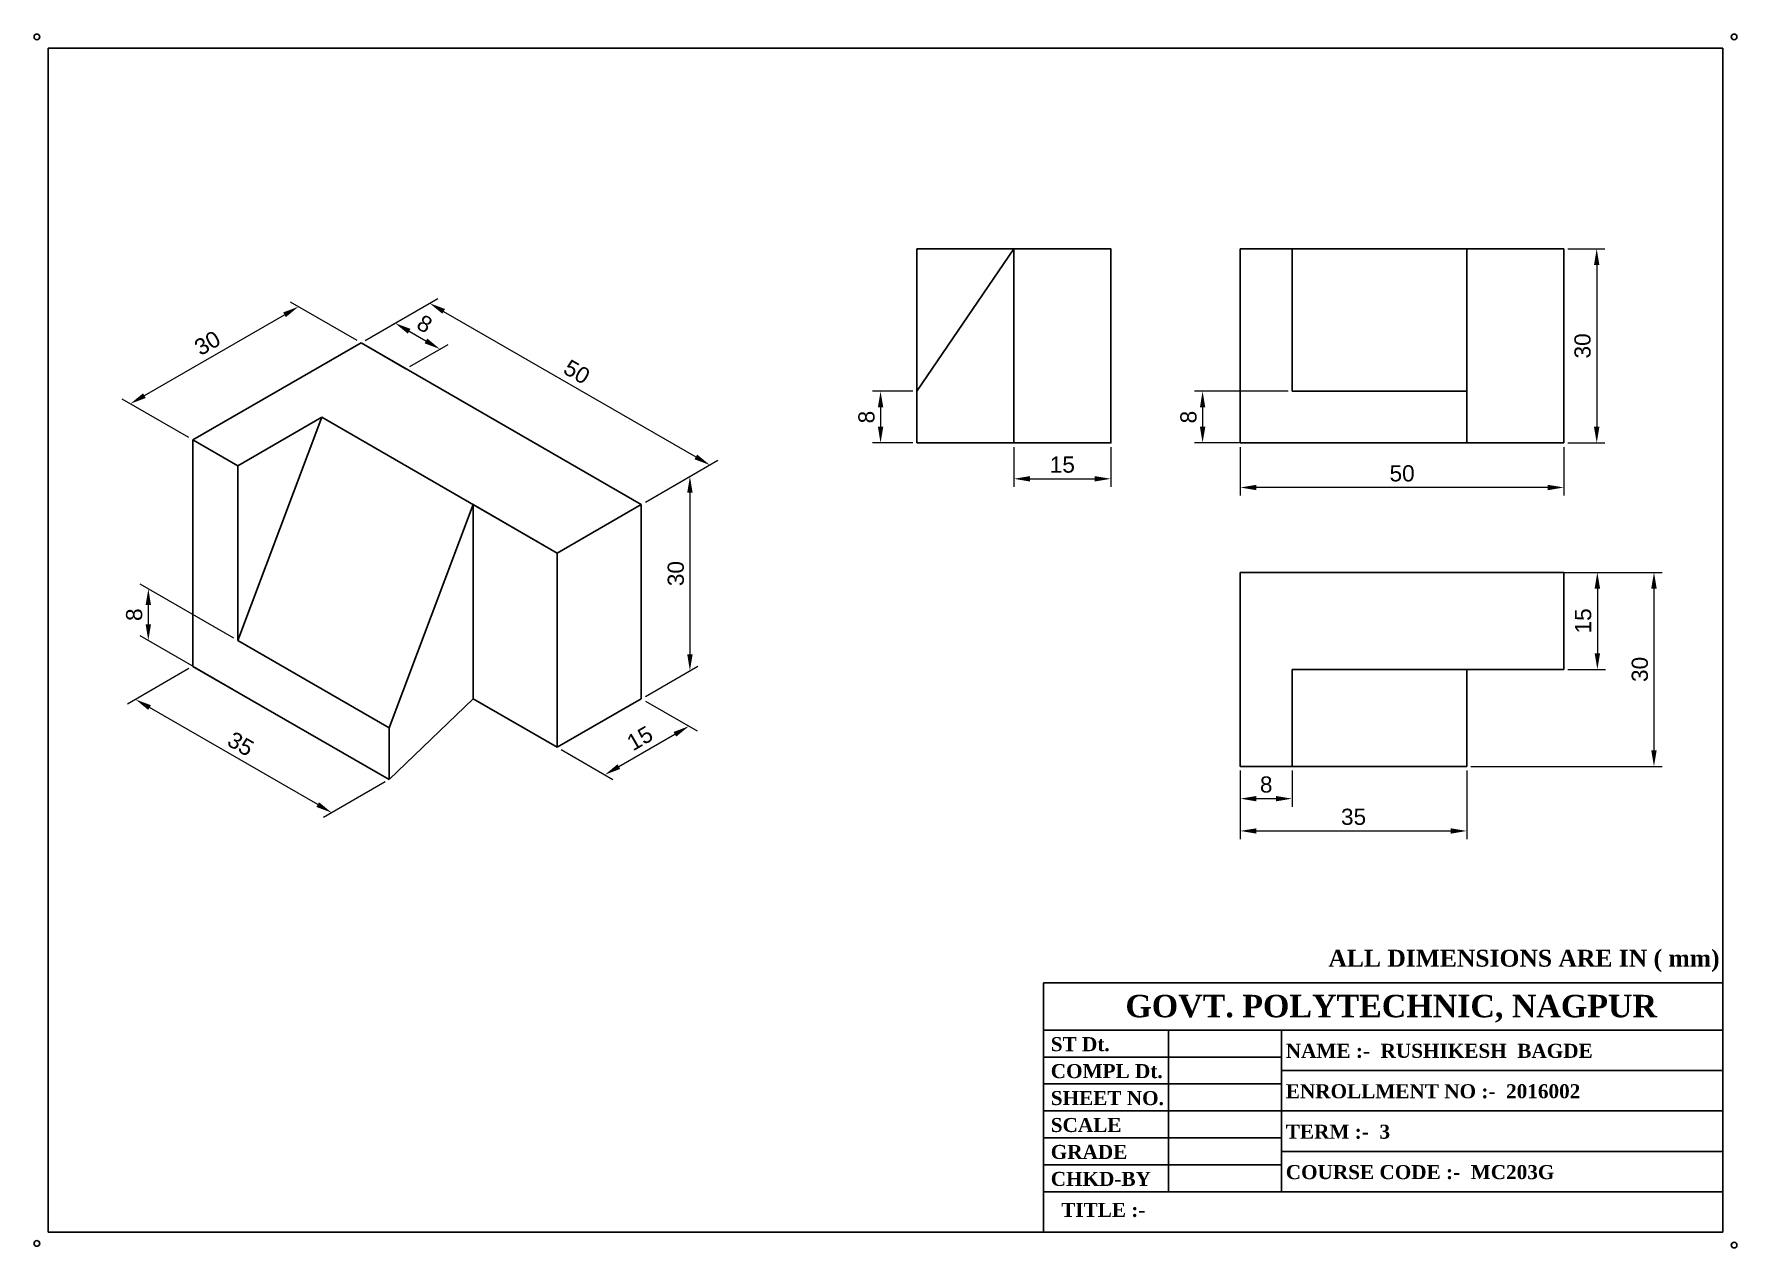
# Model space of a CAD drawing. Header units: millimetres. Extents: x 285 to 548, y -38 to 149.
import ezdxf

# ---------------------------------------------------------------- set-up
doc = ezdxf.new("R2010")
doc.units = ezdxf.units.MM
doc.styles.get("Standard").update_dxf_attribs({"font": 'arial.ttf'})
doc.dimstyles.new('ISO-25', dxfattribs={"dimtxt": 2.5, "dimasz": 2.5, "dimexe": 1.25, "dimexo": 0.625, "dimgap": 0.9, "dimtad": 1, "dimtxsty": 'Standard', "dimcen": 2.5, "dimadec": 0, "dimazin": 0, "dimtfac": 1, "dimtmove": 0, "dimatfit": 3, "dimfxl": 1, "dimlwd": 18, "dimlwe": 18, "dimarcsym": 0})

# ---------------------------------------------------------------- blocks, each defined once
blk = doc.blocks.new('*D2')
at = {"color": 0, "lineweight": 18, "transparency": 16777216}
for p, q in [((421.09, 94.16), (414.87, 94.16)), ((416.12, 91.66), (416.12, 88.66)), ((421.09, 86.16), (414.87, 86.16))]:
    blk.add_line(p, q, dxfattribs=at)
at = {"color": 0, "transparency": 16777216}
for points in [[(415.71, 91.66), (416.54, 91.66), (416.12, 94.16)], [(415.71, 88.66), (416.54, 88.66), (416.12, 86.16)]]:
    blk.add_solid(points, dxfattribs=at)
at = {"layer": 'Defpoints', "color": 0, "transparency": 16777216}
for p in [(421.71, 94.16), (416.12, 86.16), (421.71, 86.16)]:
    blk.add_point(p, dxfattribs=at)
at = {"color": 0, "transparency": 16777216, "insert": (413.95, 90.16), "char_height": 2.5, "attachment_point": 5, "rotation": 90}
blk.add_mtext('8', dxfattribs=at)
blk = doc.blocks.new('*D3')
at = {"color": 0, "lineweight": 18, "transparency": 16777216}
for p, q in [((436.71, 85.53), (436.71, 79.37)), ((451.71, 85.53), (451.71, 79.37)), ((439.21, 80.62), (449.21, 80.62))]:
    blk.add_line(p, q, dxfattribs=at)
at = {"color": 0, "transparency": 16777216}
for points in [[(439.21, 81.04), (439.21, 80.2), (436.71, 80.62)], [(449.21, 81.04), (449.21, 80.2), (451.71, 80.62)]]:
    blk.add_solid(points, dxfattribs=at)
at = {"layer": 'Defpoints', "color": 0, "transparency": 16777216}
for p in [(436.71, 86.16), (451.71, 86.16), (451.71, 80.62)]:
    blk.add_point(p, dxfattribs=at)
at = {"color": 0, "transparency": 16777216, "insert": (444.21, 82.8), "char_height": 2.5, "attachment_point": 5}
blk.add_mtext('15', dxfattribs=at)
blk = doc.blocks.new('*D5')
at = {"color": 0, "lineweight": 18, "transparency": 16777216}
for p, q in [((471.71, 85.53), (471.71, 78.03)), ((521.71, 85.53), (521.71, 78.03)), ((519.21, 79.28), (474.21, 79.28))]:
    blk.add_line(p, q, dxfattribs=at)
at = {"color": 0, "transparency": 16777216}
for points in [[(474.21, 79.69), (474.21, 78.86), (471.71, 79.28)], [(519.21, 79.69), (519.21, 78.86), (521.71, 79.28)]]:
    blk.add_solid(points, dxfattribs=at)
at = {"layer": 'Defpoints', "color": 0, "transparency": 16777216}
for p in [(471.71, 86.16), (521.71, 86.16), (471.71, 79.28)]:
    blk.add_point(p, dxfattribs=at)
at = {"color": 0, "transparency": 16777216, "insert": (496.71, 81.45), "char_height": 2.5, "attachment_point": 5}
blk.add_mtext('50', dxfattribs=at)
blk = doc.blocks.new('*D6')
at = {"color": 0, "lineweight": 18, "transparency": 16777216}
for p, q in [((479.09, 94.16), (464.63, 94.16)), ((465.88, 91.66), (465.88, 88.66)), ((479.09, 86.16), (464.63, 86.16))]:
    blk.add_line(p, q, dxfattribs=at)
at = {"color": 0, "transparency": 16777216}
for points in [[(465.47, 91.66), (466.3, 91.66), (465.88, 94.16)], [(465.47, 88.66), (466.3, 88.66), (465.88, 86.16)]]:
    blk.add_solid(points, dxfattribs=at)
at = {"layer": 'Defpoints', "color": 0, "transparency": 16777216}
for p in [(479.71, 94.16), (465.88, 86.16), (479.71, 86.16)]:
    blk.add_point(p, dxfattribs=at)
at = {"color": 0, "transparency": 16777216, "insert": (463.71, 90.16), "char_height": 2.5, "attachment_point": 5, "rotation": 90}
blk.add_mtext('8', dxfattribs=at)
blk = doc.blocks.new('*D7')
at = {"color": 0, "lineweight": 18, "transparency": 16777216}
for p, q in [((522.34, 116.16), (528.03, 116.16)), ((526.78, 113.66), (526.78, 88.66)), ((522.34, 86.16), (528.03, 86.16))]:
    blk.add_line(p, q, dxfattribs=at)
at = {"color": 0, "transparency": 16777216}
for points in [[(526.36, 113.66), (527.2, 113.66), (526.78, 116.16)], [(526.36, 88.66), (527.2, 88.66), (526.78, 86.16)]]:
    blk.add_solid(points, dxfattribs=at)
at = {"layer": 'Defpoints', "color": 0, "transparency": 16777216}
for p in [(521.71, 116.16), (521.71, 86.16), (526.78, 86.16)]:
    blk.add_point(p, dxfattribs=at)
at = {"color": 0, "transparency": 16777216, "insert": (524.6, 101.16), "char_height": 2.5, "attachment_point": 5, "rotation": 90}
blk.add_mtext('30', dxfattribs=at)
blk = doc.blocks.new('*D8')
at = {"color": 0, "lineweight": 18, "transparency": 16777216}
for p, q in [((471.71, 35.53), (471.71, 24.95)), ((506.71, 35.53), (506.71, 24.95)), ((474.21, 26.2), (504.21, 26.2))]:
    blk.add_line(p, q, dxfattribs=at)
at = {"color": 0, "transparency": 16777216}
for points in [[(474.21, 26.61), (474.21, 25.78), (471.71, 26.2)], [(504.21, 26.61), (504.21, 25.78), (506.71, 26.2)]]:
    blk.add_solid(points, dxfattribs=at)
at = {"layer": 'Defpoints', "color": 0, "transparency": 16777216}
for p in [(471.71, 36.16), (506.71, 36.16), (506.71, 26.2)]:
    blk.add_point(p, dxfattribs=at)
at = {"color": 0, "transparency": 16777216, "insert": (489.21, 28.37), "char_height": 2.5, "attachment_point": 5}
blk.add_mtext('35', dxfattribs=at)
blk = doc.blocks.new('*D9')
at = {"color": 0, "lineweight": 18, "transparency": 16777216}
for p, q in [((471.71, 35.53), (471.71, 29.94)), ((479.71, 35.53), (479.71, 29.94)), ((474.21, 31.19), (477.21, 31.19))]:
    blk.add_line(p, q, dxfattribs=at)
at = {"color": 0, "transparency": 16777216}
for points in [[(474.21, 31.6), (474.21, 30.77), (471.71, 31.19)], [(477.21, 31.6), (477.21, 30.77), (479.71, 31.19)]]:
    blk.add_solid(points, dxfattribs=at)
at = {"layer": 'Defpoints', "color": 0, "transparency": 16777216}
for p in [(471.71, 36.16), (479.71, 36.16), (479.71, 31.19)]:
    blk.add_point(p, dxfattribs=at)
at = {"color": 0, "transparency": 16777216, "insert": (475.71, 33.36), "char_height": 2.5, "attachment_point": 5}
blk.add_mtext('8', dxfattribs=at)
blk = doc.blocks.new('*D10')
at = {"color": 0, "lineweight": 18, "transparency": 16777216}
for p, q in [((522.34, 66.16), (528.13, 66.16)), ((526.88, 63.66), (526.88, 53.66)), ((522.34, 51.16), (528.13, 51.16))]:
    blk.add_line(p, q, dxfattribs=at)
at = {"color": 0, "transparency": 16777216}
for points in [[(526.46, 63.66), (527.3, 63.66), (526.88, 66.16)], [(526.46, 53.66), (527.3, 53.66), (526.88, 51.16)]]:
    blk.add_solid(points, dxfattribs=at)
at = {"layer": 'Defpoints', "color": 0, "transparency": 16777216}
for p in [(521.71, 66.16), (521.71, 51.16), (526.88, 51.16)]:
    blk.add_point(p, dxfattribs=at)
at = {"color": 0, "transparency": 16777216, "insert": (524.7, 58.66), "char_height": 2.5, "attachment_point": 5, "rotation": 90}
blk.add_mtext('15', dxfattribs=at)
blk = doc.blocks.new('*D11')
at = {"color": 0, "lineweight": 18, "transparency": 16777216}
for p, q in [((507.34, 66.16), (536.88, 66.16)), ((535.63, 63.66), (535.63, 38.66)), ((507.34, 36.16), (536.88, 36.16))]:
    blk.add_line(p, q, dxfattribs=at)
at = {"color": 0, "transparency": 16777216}
for points in [[(535.21, 63.66), (536.05, 63.66), (535.63, 66.16)], [(535.21, 38.66), (536.05, 38.66), (535.63, 36.16)]]:
    blk.add_solid(points, dxfattribs=at)
at = {"layer": 'Defpoints', "color": 0, "transparency": 16777216}
for p in [(506.71, 66.16), (506.71, 36.16), (535.63, 36.16)]:
    blk.add_point(p, dxfattribs=at)
at = {"color": 0, "transparency": 16777216, "insert": (533.45, 51.16), "char_height": 2.5, "attachment_point": 5, "rotation": 90}
blk.add_mtext('30', dxfattribs=at)
blk = doc.blocks.new('*D12')
at = {"color": 0, "lineweight": 18, "transparency": 16777216}
for p, q in [((379.78, 77), (387.91, 81.69)), ((386.66, 78.47), (386.66, 53.47)), ((379.78, 47), (387.91, 51.69))]:
    blk.add_line(p, q, dxfattribs=at)
at = {"color": 0, "transparency": 16777216}
for points in [[(386.25, 78.47), (387.08, 78.47), (386.66, 80.97)], [(386.25, 53.47), (387.08, 53.47), (386.66, 50.97)]]:
    blk.add_solid(points, dxfattribs=at)
at = {"layer": 'Defpoints', "color": 0, "transparency": 16777216}
for p in [(379.15, 76.64), (386.66, 50.97), (379.15, 46.64)]:
    blk.add_point(p, dxfattribs=at)
at = {"color": 0, "transparency": 16777216, "insert": (384.49, 65.97), "char_height": 2.5, "attachment_point": 5, "rotation": 90}
blk.add_mtext('30', dxfattribs=at)
blk = doc.blocks.new('*D13')
at = {"color": 0, "lineweight": 18, "transparency": 16777216}
for p, q in [((336.48, 102), (347.7, 108.48)), ((348.61, 106.5), (387.58, 84)), ((379.78, 77), (391, 83.48))]:
    blk.add_line(p, q, dxfattribs=at)
at = {"color": 0, "transparency": 16777216}
for points in [[(348.82, 106.86), (348.4, 106.14), (346.45, 107.75)], [(387.79, 84.36), (387.37, 83.64), (389.75, 82.75)]]:
    blk.add_solid(points, dxfattribs=at)
at = {"layer": 'Defpoints', "color": 0, "transparency": 16777216}
for p in [(335.85, 101.64), (389.75, 82.75), (379.15, 76.64)]:
    blk.add_point(p, dxfattribs=at)
at = {"color": 0, "transparency": 16777216, "insert": (369.19, 97.14), "char_height": 2.5, "attachment_point": 5, "rotation": 330}
blk.add_mtext('50', dxfattribs=at)
blk = doc.blocks.new('*D14')
at = {"color": 0, "lineweight": 18, "transparency": 16777216}
for p, q in [((309.24, 51.28), (299.75, 45.8)), ((329.15, 30.27), (303.17, 45.27)), ((339.56, 33.78), (330.06, 28.3))]:
    blk.add_line(p, q, dxfattribs=at)
at = {"color": 0, "transparency": 16777216}
for points in [[(303.38, 45.63), (302.96, 44.91), (301, 46.52)], [(329.36, 30.63), (328.94, 29.91), (331.31, 29.02)]]:
    blk.add_solid(points, dxfattribs=at)
at = {"layer": 'Defpoints', "color": 0, "transparency": 16777216}
for p in [(309.87, 51.64), (301, 46.52), (340.18, 34.14)]:
    blk.add_point(p, dxfattribs=at)
at = {"color": 0, "transparency": 16777216, "insert": (317.25, 39.65), "char_height": 2.5, "attachment_point": 5, "rotation": 330}
blk.add_mtext('35', dxfattribs=at)
blk = doc.blocks.new('*D15')
at = {"color": 0, "lineweight": 18, "transparency": 16777216}
for p, q in [((379.78, 46.28), (387.76, 41.67)), ((375.69, 36.14), (384.35, 41.14)), ((366.79, 38.78), (374.77, 34.17))]:
    blk.add_line(p, q, dxfattribs=at)
at = {"color": 0, "transparency": 16777216}
for points in [[(384.14, 41.5), (384.55, 40.78), (386.51, 42.39)], [(375.48, 36.5), (375.89, 35.78), (373.52, 34.89)]]:
    blk.add_solid(points, dxfattribs=at)
at = {"layer": 'Defpoints', "color": 0, "transparency": 16777216}
for p in [(379.15, 46.64), (386.51, 42.39), (366.16, 39.14)]:
    blk.add_point(p, dxfattribs=at)
at = {"color": 0, "transparency": 16777216, "insert": (378.93, 40.52), "char_height": 2.5, "attachment_point": 5, "rotation": 30}
blk.add_mtext('15', dxfattribs=at)
blk = doc.blocks.new('*D16')
at = {"color": 0, "lineweight": 18, "transparency": 16777216}
for p, q in [((335.23, 102), (324.93, 107.94)), ((302.37, 93.47), (324.02, 105.97)), ((309.24, 87), (298.95, 92.94))]:
    blk.add_line(p, q, dxfattribs=at)
at = {"color": 0, "transparency": 16777216}
for points in [[(323.81, 106.33), (324.23, 105.61), (326.18, 107.22)], [(302.16, 93.83), (302.57, 93.11), (300.2, 92.22)]]:
    blk.add_solid(points, dxfattribs=at)
at = {"layer": 'Defpoints', "color": 0, "transparency": 16777216}
for p in [(326.18, 107.22), (335.85, 101.64), (309.87, 86.64)]:
    blk.add_point(p, dxfattribs=at)
at = {"color": 0, "transparency": 16777216, "insert": (312.1, 101.6), "char_height": 2.5, "attachment_point": 5, "rotation": 30}
blk.add_mtext('30', dxfattribs=at)
blk = doc.blocks.new('*D19')
at = {"color": 0, "lineweight": 18, "transparency": 16777216}
for p, q in [((316.17, 56), (301.73, 64.34)), ((302.97, 61.12), (302.97, 58.12)), ((316.17, 48), (301.72, 56.34))]:
    blk.add_line(p, q, dxfattribs=at)
at = {"color": 0, "transparency": 16777216}
for points in [[(302.56, 61.12), (303.39, 61.12), (302.98, 63.62)], [(302.56, 58.12), (303.39, 58.12), (302.97, 55.62)]]:
    blk.add_solid(points, dxfattribs=at)
at = {"layer": 'Defpoints', "color": 0, "transparency": 16777216}
for p in [(302.97, 55.62), (316.8, 55.64), (316.8, 47.64)]:
    blk.add_point(p, dxfattribs=at)
at = {"color": 0, "transparency": 16777216, "insert": (300.8, 59.62), "char_height": 2.5, "attachment_point": 5, "rotation": 89.988}
blk.add_mtext('8', dxfattribs=at)
blk = doc.blocks.new('*D20')
at = {"color": 0, "lineweight": 18, "transparency": 16777216}
for p, q in [((336.48, 102), (342.36, 105.4)), ((343.28, 103.42), (345.88, 101.92)), ((343.4, 98), (349.29, 101.4))]:
    blk.add_line(p, q, dxfattribs=at)
at = {"color": 0, "transparency": 16777216}
for points in [[(343.49, 103.79), (343.07, 103.06), (341.11, 104.67)], [(346.09, 102.29), (345.67, 101.56), (348.04, 100.67)]]:
    blk.add_solid(points, dxfattribs=at)
at = {"layer": 'Defpoints', "color": 0, "transparency": 16777216}
for p in [(335.85, 101.64), (348.04, 100.67), (342.78, 97.64)]:
    blk.add_point(p, dxfattribs=at)
at = {"color": 0, "transparency": 16777216, "insert": (345.67, 104.56), "char_height": 2.5, "attachment_point": 5, "rotation": 330}
blk.add_mtext('8', dxfattribs=at)

msp = doc.modelspace()

# ---------------------------------------------------------------- linework, layer by layer
for p, q in [((287.497, 147.176), (287.497, -35.796)), ((546.272, 147.176), (287.497, 147.176)), ((546.272, -35.796), (546.272, 147.176)), ((421.712, 94.156), (436.712, 116.156)), ((436.712, 86.156), (436.712, 116.156)), ((471.712, 94.156), (471.712, 116.156)), ((471.712, 116.156), (479.712, 116.156)), ((479.712, 116.156), (521.712, 116.156)), ((479.712, 94.156), (479.712, 116.156)), ((506.712, 86.156), (506.712, 116.156)), ((521.712, 116.156), (521.712, 86.156)), ((335.851, 101.636), (309.87, 86.636)), ((335.851, 101.636), (379.152, 76.636)), ((335.851, 101.636), (342.779, 97.636)), ((471.712, 86.156), (471.712, 94.156)), ((479.712, 94.156), (506.712, 94.156)), ((316.798, 82.636), (329.788, 90.136)), ((316.798, 55.636), (329.788, 90.136)), ((366.162, 69.136), (329.788, 90.136)), ((309.87, 51.636), (309.87, 86.636)), ((309.87, 86.636), (316.798, 82.636)), ((436.712, 86.156), (421.712, 86.156)), ((521.712, 86.156), (471.712, 86.156)), ((316.798, 82.636), (316.798, 55.636)), ((340.181, 42.136), (353.171, 76.636)), ((366.162, 69.136), (353.171, 76.636)), ((353.171, 76.636), (353.171, 46.636)), ((379.152, 76.636), (366.162, 69.136)), ((379.152, 46.636), (379.152, 76.636)), ((366.162, 69.136), (366.162, 39.136)), ((471.712, 66.156), (471.712, 58.156)), ((521.712, 66.156), (471.712, 66.156)), ((521.712, 51.156), (521.712, 66.156)), ((471.712, 58.156), (471.712, 36.156)), ((340.181, 42.136), (316.798, 55.636)), ((340.181, 34.136), (309.87, 51.636)), ((479.712, 51.156), (521.712, 51.156)), ((479.712, 51.156), (479.712, 36.156)), ((506.712, 36.156), (506.712, 51.156)), ((340.181, 34.136), (353.171, 46.636)), ((366.162, 39.136), (353.171, 46.636)), ((366.162, 39.136), (379.152, 46.636)), ((340.181, 34.136), (340.181, 42.136)), ((471.712, 36.156), (506.712, 36.156)), ((441.298, -35.796), (441.298, 2.715)), ((441.298, 2.715), (546.272, 2.715)), ((546.272, 2.715), (546.272, -4.578)), ((546.272, -4.578), (441.298, -4.578)), ((460.624, -29.567), (460.624, -4.578)), ((478.058, -29.567), (478.058, -4.578)), ((478.058, -8.743), (441.298, -8.743)), ((478.058, -12.907), (441.298, -12.907)), ((546.272, -10.825), (478.058, -10.825)), ((478.058, -17.072), (441.298, -17.072)), ((546.272, -17.072), (441.298, -17.072)), ((478.058, -21.237), (441.298, -21.237)), ((546.272, -23.319), (478.058, -23.319)), ((478.058, -25.402), (441.298, -25.402)), ((546.272, -29.567), (441.298, -29.567)), ((287.497, -35.796), (546.272, -35.796)), ((546.272, -35.796), (441.298, -35.796))]:
    msp.add_line(p, q)
for points in [[(421.712, 116.156), (421.712, 86.156)], [(436.712, 86.156), (451.712, 86.156), (451.712, 116.156), (421.712, 116.156)]]:
    msp.add_lwpolyline(points)
for centre in [(285.755, 148.918), (548.015, 148.918), (285.755, -37.554), (548.015, -37.81)]:
    msp.add_circle(centre, 0.436)

# ---------------------------------------------------------------- texts
at = {"insert": (485.33, 7.838), "char_height": 2.61388, "attachment_point": 1}
msp.add_mtext('{\\fTimes New Roman|b1|i0|c0|p18;ALL DIMENSIONS ARE IN ( mm) }', dxfattribs=at)
at = {"attachment_point": 1}
for s, width, heights, insert, char_height in [('{\\fTimes New Roman|b1|i0|c0|p18;GOVT. POLYTECHNIC, NAGPUR}', 85.83092, [0], (453.954, 0.872), 3.47106), ('{\\fTimes New Roman|b1|i0|c0|p18;ST Dt.}', 20.18247, [0], (442.421, -5.665), 2.16944), ('{\\fTimes New Roman|b1|i0|c0|p18;NAME :-  RUSHIKESH  BAGDE}', 53.16879, [0], (478.736, -6.696), 2.16944), ('{\\fTimes New Roman|b1|i0|c0|p18;COMPL Dt.}', 20.18247, [0], (442.421, -9.829), 2.16944), ('{\\fTimes New Roman|b1|i0|c0|p18;ENROLLMENT NO :-  2016002}', 49.12965, [0], (478.736, -12.943), 2.16944), ('{\\fTimes New Roman|b1|i0|c0|p18;SHEET NO.}', 20.18247, [0], (442.421, -13.994), 2.16944), ('{\\fTimes New Roman|b1|i0|c0|p18;SCALE}', 20.18247, [0], (442.421, -18.159), 2.16944), ('{\\fTimes New Roman|b1|i0|c0|p18;TERM :-  3}', 33.53407, [2.209], (478.736, -19.191), 2.16944), ('{\\fTimes New Roman|b1|i0|c0|p18;GRADE}', 20.18247, [0], (442.421, -22.324), 2.16944), ('{\\fTimes New Roman|b1|i0|c0|p18;COURSE CODE :-  MC203G}', 40.7041, [0], (478.736, -25.438), 2.16944), ('{\\fTimes New Roman|b1|i0|c0|p18;CHKD-BY}', 20.18247, [0], (442.421, -26.489), 2.16944), ('{\\fTimes New Roman|b1|i0|c0|p18;TITLE :-}', 20.18247, [0], (444.03, -31.282), 2.16944)]:
    msp.add_mtext_dynamic_manual_height_columns(s, width=width, gutter_width=10.891, heights=heights, dxfattribs=dict(at, insert=insert, char_height=char_height))

# ---------------------------------------------------------------- dimensions: what is measured, and where the dimension line sits
for base, p1, p2, picture, middle in [((526.779, 86.156), (521.712, 116.156), (521.712, 86.156), '*D7', (524.602, 101.156)), ((416.124, 86.156), (421.712, 94.156), (421.712, 86.156), '*D2', (413.948, 90.156)), ((386.663, 50.972), (379.152, 76.636), (379.152, 46.636), '*D12', (384.486, 65.972)), ((535.629, 36.156), (506.712, 66.156), (506.712, 36.156), '*D11', (533.451, 51.156)), ((526.879, 51.156), (521.712, 66.156), (521.712, 51.156), '*D10', (524.703, 58.656))]:
    dim = msp.add_linear_dim(base=base, p1=p1, p2=p2, angle=90, dimstyle='ISO-25')
    dim.commit()
    dim.dimension.update_dxf_attribs({"geometry": picture, "text_midpoint": middle})
for p1, p2, distance, picture, middle in [((309.87, 86.636), (335.851, 101.636), 9.669, '*D16', (312.103, 101.604)), ((335.851, 101.636), (379.152, 76.636), 10.596, '*D13', (369.186, 97.138)), ((335.851, 101.636), (342.779, 97.636), 5.263, '*D20', (345.666, 104.56)), ((316.798, 55.636), (316.796, 47.637), -13.824, '*D19', (300.798, 59.617)), ((340.181, 34.136), (309.87, 51.636), 8.866, '*D14', (317.247, 39.652)), ((366.162, 39.136), (379.152, 46.636), -7.359, '*D15', (378.927, 40.522))]:
    dim = msp.add_aligned_dim(p1=p1, p2=p2, distance=distance, dimstyle='ISO-25')
    dim.commit()
    dim.dimension.update_dxf_attribs({"geometry": picture, "text_midpoint": middle})
dim = msp.add_linear_dim(base=(465.884, 86.156), p1=(479.712, 94.156), p2=(479.712, 86.156), angle=90, dimstyle='ISO-25')
dim.commit()
dim.dimension.update_dxf_attribs({"geometry": '*D6', "text_midpoint": (465.884, 90.156), "dimtype": 160})
for base, p1, p2, picture, middle in [((451.712, 80.621), (436.712, 86.156), (451.712, 86.156), '*D3', (444.212, 82.797)), ((471.712, 79.275), (521.712, 86.156), (471.712, 86.156), '*D5', (496.712, 81.452))]:
    dim = msp.add_linear_dim(base=base, p1=p1, p2=p2, dimstyle='ISO-25')
    dim.commit()
    dim.dimension.update_dxf_attribs({"geometry": picture, "text_midpoint": middle})
for base, p2, picture, middle in [((506.712, 26.197), (506.712, 36.156), '*D8', (489.212, 26.197)), ((479.712, 31.185), (479.712, 36.156), '*D9', (475.712, 31.185))]:
    dim = msp.add_linear_dim(base=base, p1=(471.712, 36.156), p2=p2, dimstyle='ISO-25')
    dim.commit()
    dim.dimension.update_dxf_attribs({"geometry": picture, "text_midpoint": middle, "dimtype": 160})

doc.saveas('drawing.dxf')
